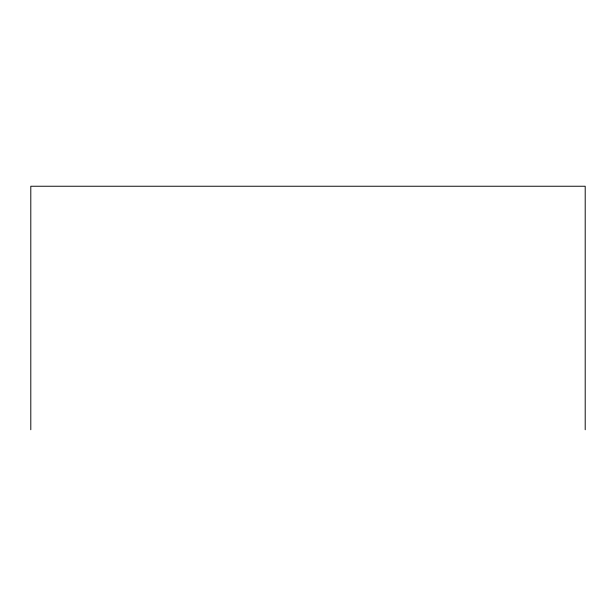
<?xml version="1.0" encoding="UTF-8"?>
<svg xmlns="http://www.w3.org/2000/svg" width="616" height="616" viewBox="0 0 616 616"><rect width="100%" height="100%" fill="white"/><g stroke="black" fill="none" stroke-linecap="round" stroke-linejoin="round"><path stroke-width="0.92" d="M585.2 429.76L585.2 186.24L30.8 186.24L30.8 429.76"/></g></svg>
